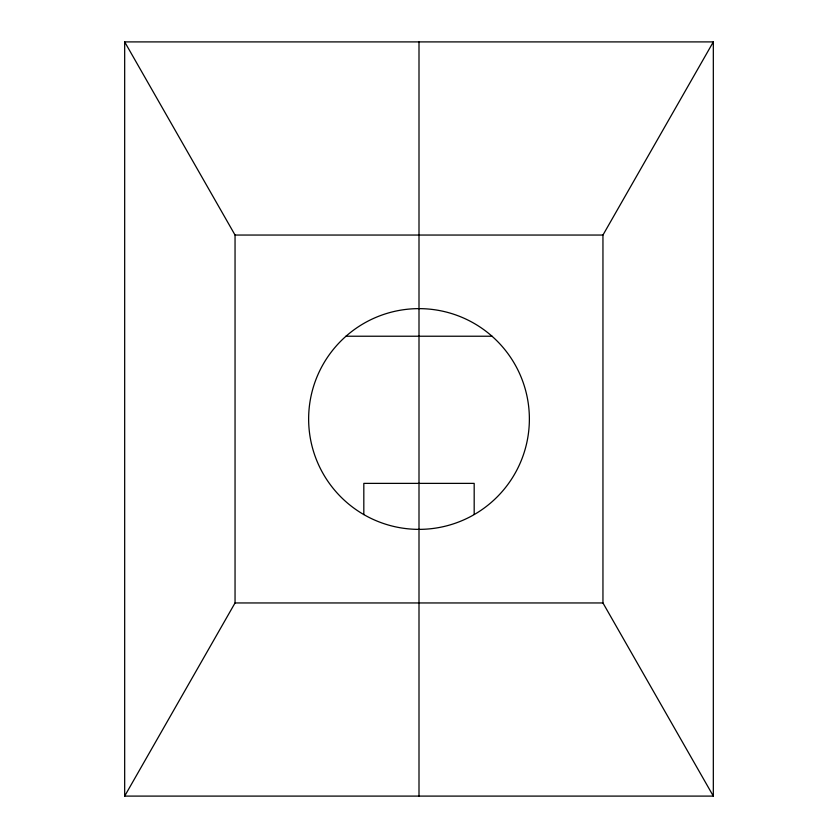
<?xml version="1.0" encoding="UTF-8"?>
<svg xmlns="http://www.w3.org/2000/svg" width="838" height="838" viewBox="0 0 838 838"><rect width="100%" height="100%" fill="white"/><g stroke="black" fill="none" stroke-linecap="round" stroke-linejoin="round"><path stroke-width="1.26" d="M124.673 796.1L235.049 602.951L235.049 235.049L124.673 41.9L713.327 41.9L713.327 796.1L124.673 796.1L124.673 41.9M713.327 796.1L602.951 602.951L602.951 235.049L713.327 41.9M235.049 235.049L602.951 235.049M345.895 336.227L492.105 336.227M235.049 602.951L602.951 602.951M474.182 514.364L474.182 483.379L363.818 483.379L363.818 514.364M419 41.9L419 796.1M363.818 514.584A110.375 110.375 0 0 0 529.375 419A110.375 110.375 0 0 0 363.818 323.416A110.375 110.375 0 0 0 363.818 514.584"/></g></svg>
